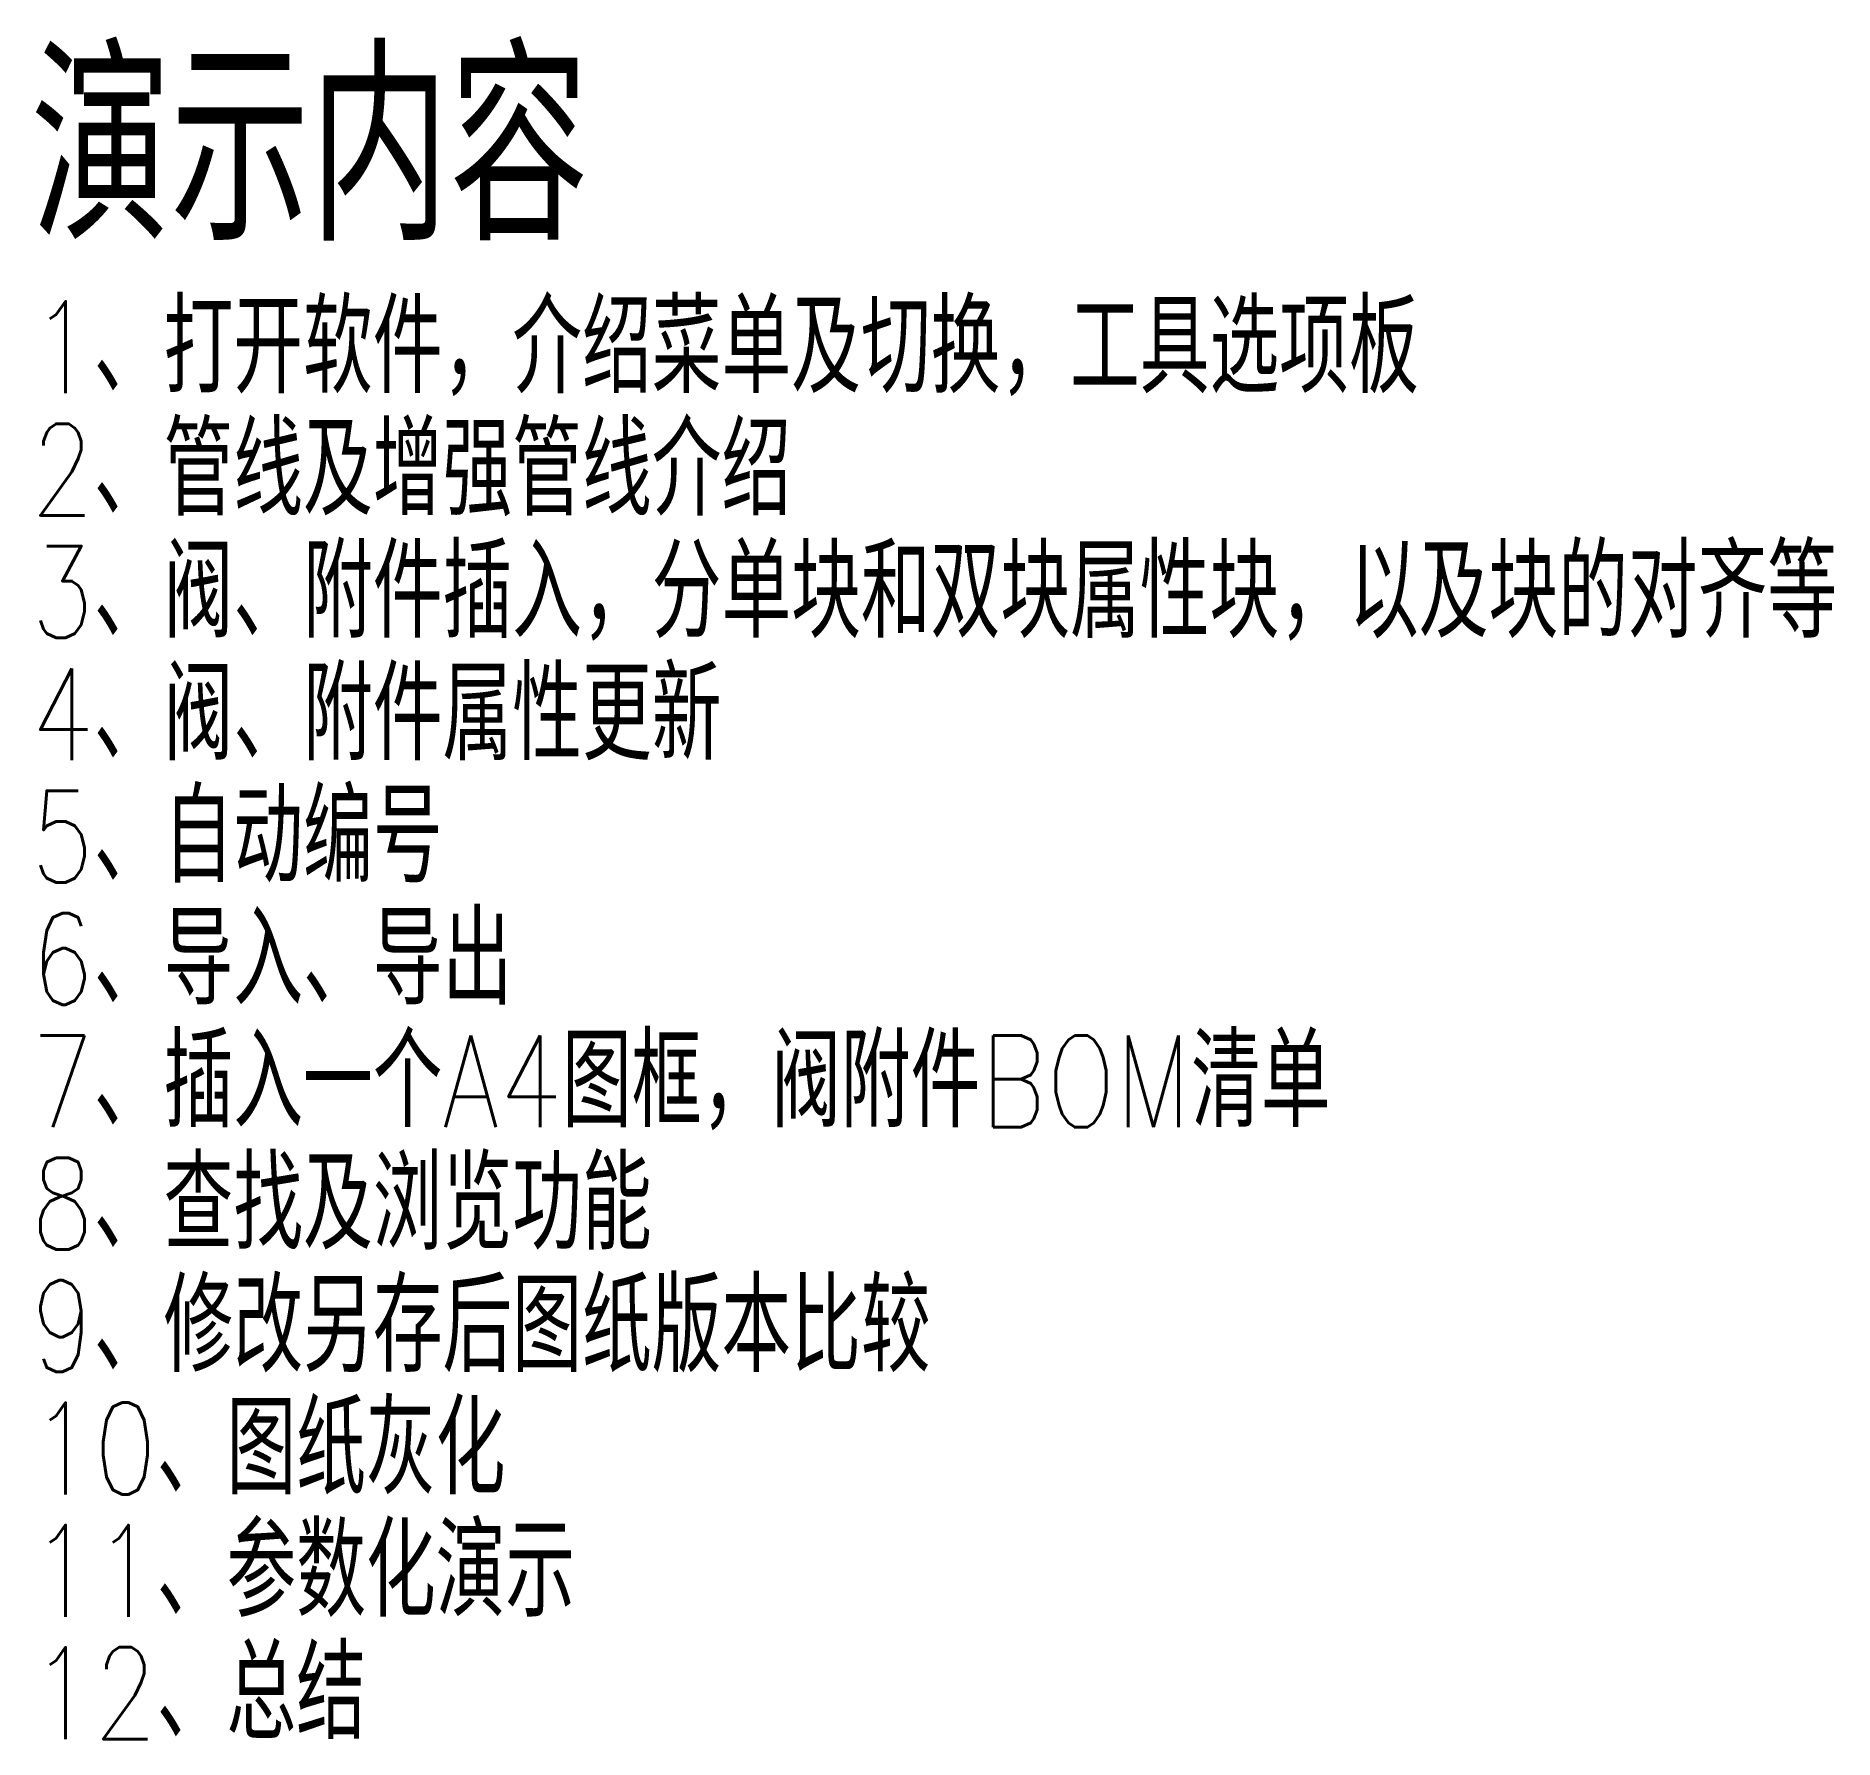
# Model space of a CAD drawing. Header units: millimetres. Extents: x 2 to 296, y 7 to 286.
import ezdxf

# ---------------------------------------------------------------- set-up
doc = ezdxf.new("R2010")
doc.units = ezdxf.units.MM
doc.header["$MEASUREMENT"] = 0
doc.layers.add('M001_Text', color=2, linetype='Continuous')
doc.styles.add('SYMED_CHINESE', font='txt.shx', dxfattribs={"bigfont": 'hzdx.shx'})

msp = doc.modelspace()

# ---------------------------------------------------------------- texts
at = {"layer": 'M001_Text', "style": 'SYMED_CHINESE', "width": 0.8}
for s, height, p in [('演示内容', 30, (1.06, 252.32)), ('1、打开软件，介绍菜单及切换，工具选项板', 15, (1.06, 227.32)), ('2、管线及增强管线介绍', 15, (1.06, 207.32)), ('3、阀、附件插入，分单块和双块属性块，以及块的对齐等', 15, (1.06, 187.32)), ('4、阀、附件属性更新', 15, (1.06, 167.32)), ('5、自动编号', 15, (1.06, 147.32)), ('6、导入、导出', 15, (1.06, 127.32)), ('7、插入一个A4图框，阀附件BOM清单', 15, (1.06, 107.32)), ('8、查找及浏览功能', 15, (1.06, 87.32)), ('9、修改另存后图纸版本比较', 15, (1.06, 67.32)), ('10、图纸灰化', 15, (1.06, 47.32)), ('11、参数化演示', 15, (1.06, 27.32)), ('12、总结', 15, (1.06, 7.32))]:
    msp.add_text(s, height=height, dxfattribs=at).set_placement(p)

doc.saveas('drawing.dxf')
